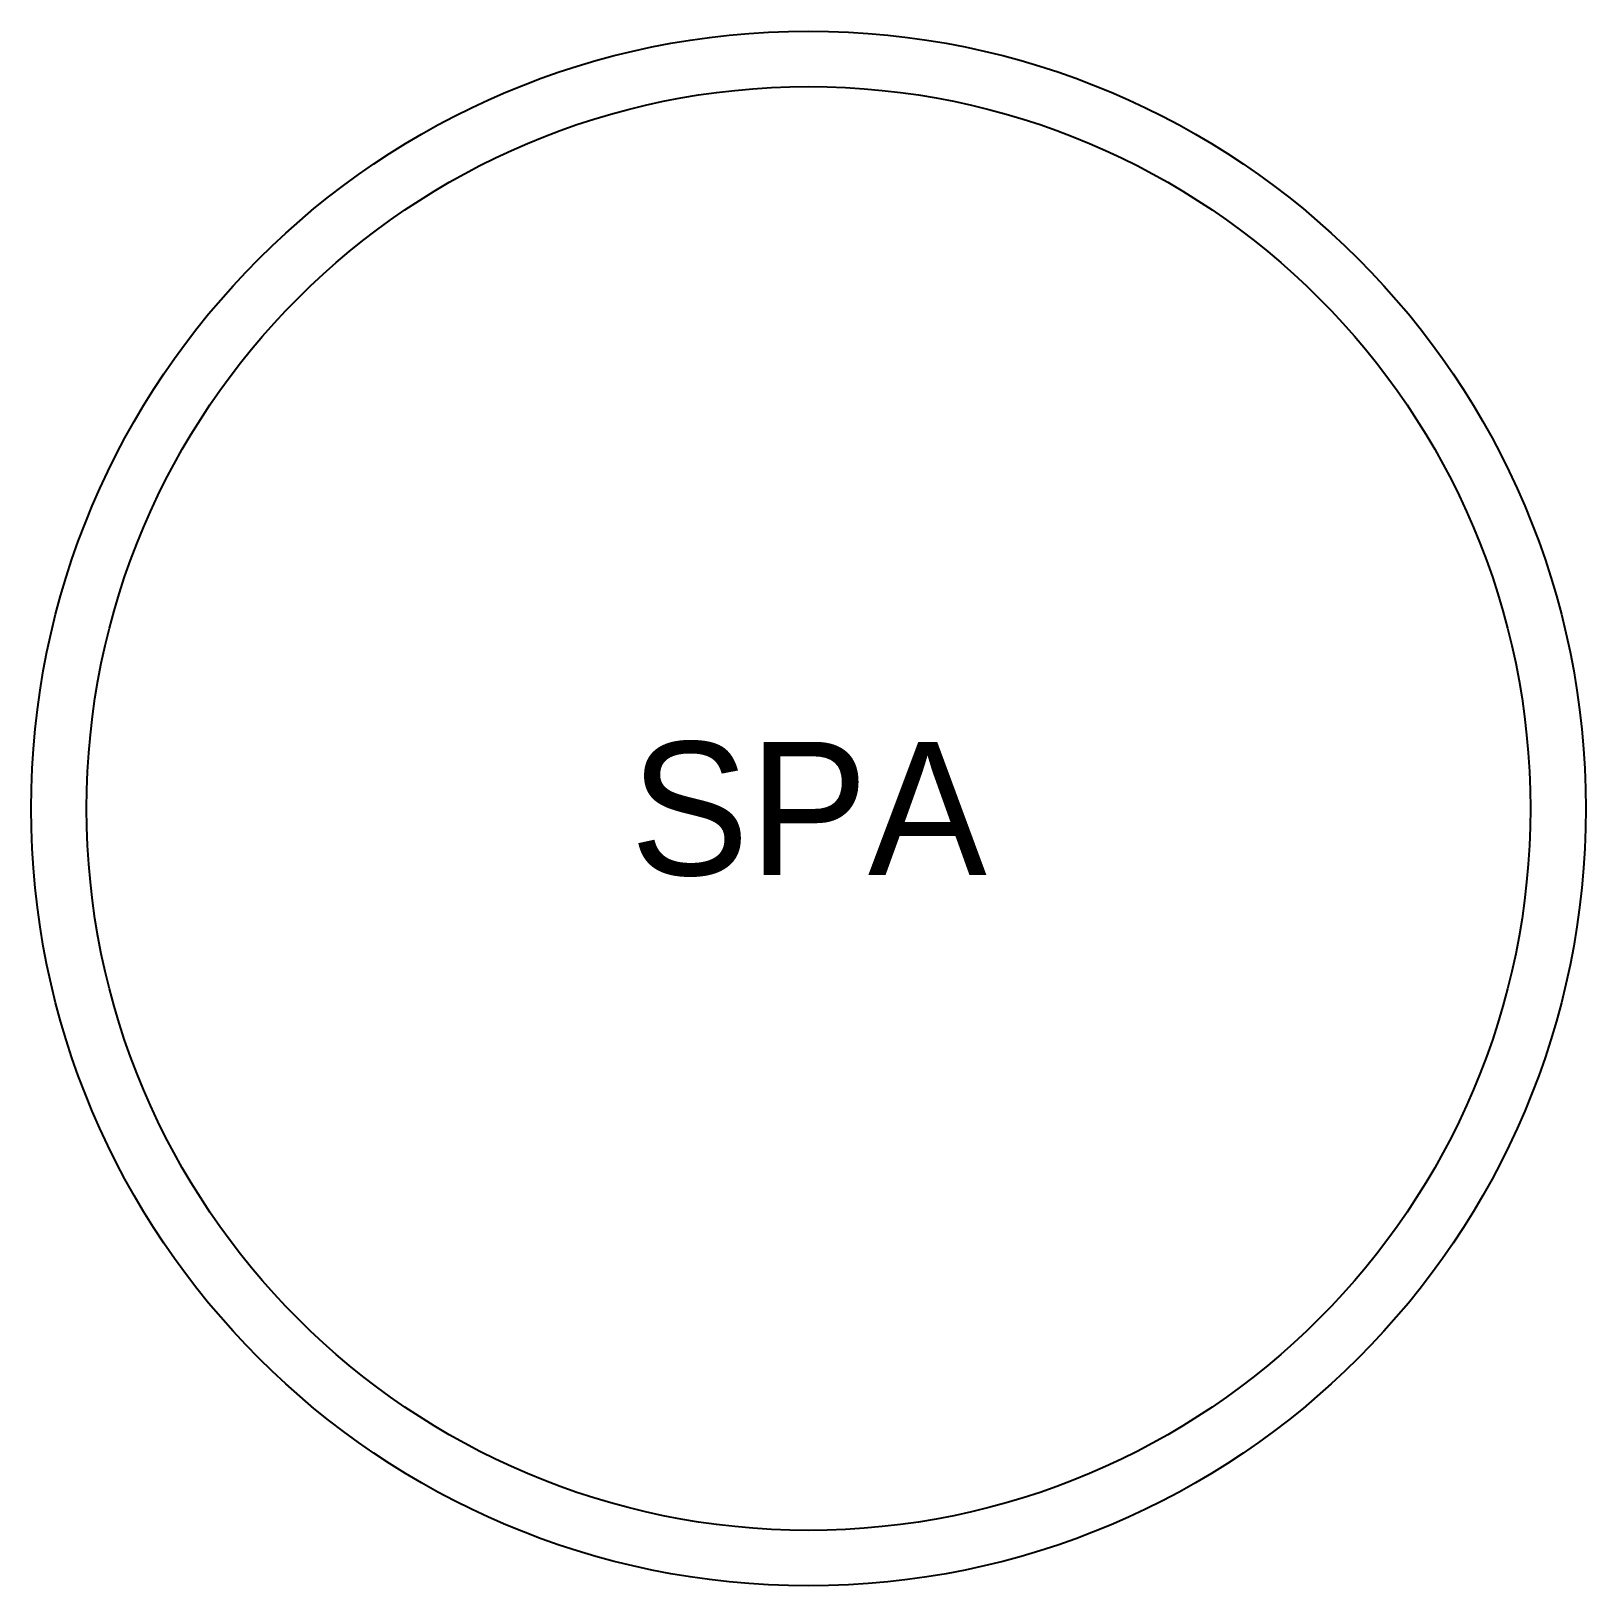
# Model space of a CAD drawing. Header units: metres. Extents: x -3.5 to 3.5, y -3.5 to 3.5.
import ezdxf
from ezdxf.enums import TextEntityAlignment as Align

# ---------------------------------------------------------------- set-up
doc = ezdxf.new("R2010")
doc.units = ezdxf.units.M

msp = doc.modelspace()

# ---------------------------------------------------------------- linework, layer by layer
for radius in [3.5, 3.25]:
    msp.add_circle((0, 0), radius)

# ---------------------------------------------------------------- texts
msp.add_text('SPA', height=0.6).set_placement((0, 0), align=Align.MIDDLE_CENTER)

doc.saveas('drawing.dxf')
